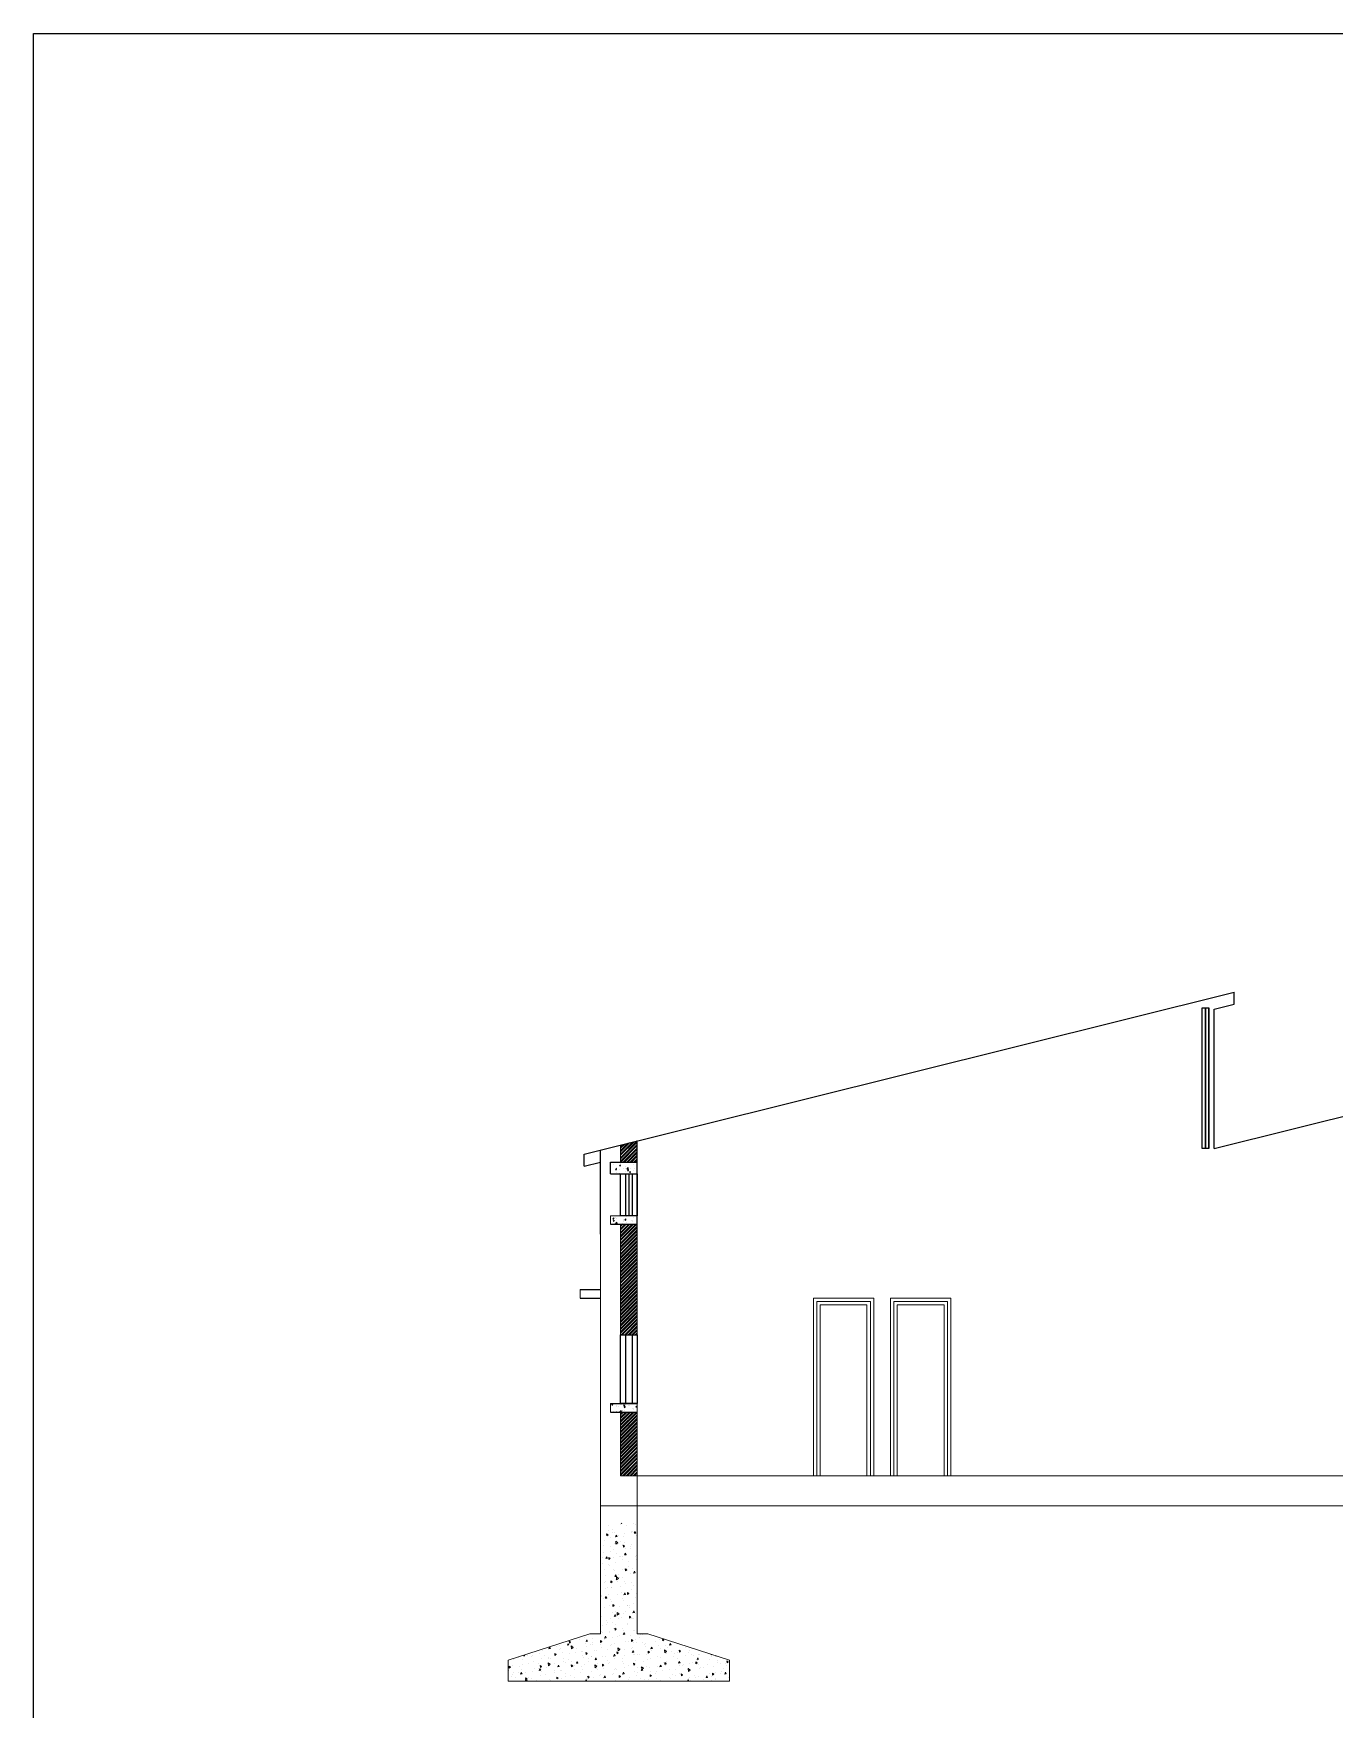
# Model space of a CAD drawing. Header units: inches. Extents: x -6800 to 96653, y -25814 to 17379.
# Drawn here: x 19249 to 20025, y -9311 to -8312 of the extents above; entities that cross this region are included whole.
import ezdxf

# ---------------------------------------------------------------- set-up
doc = ezdxf.new("R2010")
doc.units = ezdxf.units.IN
doc.header["$MEASUREMENT"] = 0
for name, color, linetype, lineweight in [('dimension', 50, 'Continuous', 20), ('Footing', 50, 'Continuous', 20), ('Hatch', 161, 'Continuous', 5)]:
    doc.layers.add(name, color=color, linetype=linetype, lineweight=lineweight)
doc.layers.add('doors', color=52, linetype='Continuous')

# ---------------------------------------------------------------- blocks, each defined once
blk = doc.blocks.new('ggg')
at = {"layer": 'Footing'}
for p, q in [((34459.67, -6504.71), (34459.67, -6564.71)), ((34473.67, -6564.71), (34473.67, -6504.71)), ((34455.67, -6564.71), (34424.67, -6574.71)), ((34459.67, -6564.71), (34455.67, -6564.71)), ((34477.67, -6564.71), (34473.67, -6564.71)), ((34508.67, -6574.71), (34477.67, -6564.71)), ((34424.67, -6574.71), (34424.67, -6582.71)), ((34508.67, -6582.71), (34508.67, -6574.71)), ((34424.67, -6582.71), (34508.67, -6582.71))]:
    blk.add_line(p, q, dxfattribs=at)
at = {"layer": 'Hatch', "linetype": 'Continuous', "transparency": 33554493}
for p, q in [((34462.65, -6523.52), (34462.65, -6523.52)), ((34462.71, -6525.32), (34462.71, -6525.32)), ((34464.12, -6526.26), (34464.12, -6526.26)), ((34464.3, -6525.1), (34464.3, -6525.1)), ((34465.12, -6526.17), (34465.12, -6526.17)), ((34467.45, -6523.14), (34467.45, -6523.14)), ((34467.6, -6522.84), (34467.59, -6522.71)), ((34467.6, -6522.84), (34467.76, -6522.71)), ((34469.68, -6523.52), (34469.68, -6523.52)), ((34471.32, -6526.15), (34471.32, -6526.15)), ((34471.47, -6525.94), (34471.47, -6525.94)), ((34471.95, -6525.96), (34471.95, -6525.96)), ((34472.25, -6522.74), (34472.25, -6522.74)), ((34472.5, -6526.57), (34472.81, -6525.88)), ((34472.5, -6526.57), (34473.09, -6526.45)), ((34473.09, -6526.45), (34472.81, -6525.88)), ((34472.82, -6523.08), (34472.82, -6523.08)), ((34460.71, -6531.1), (34460.71, -6531.1)), ((34461.16, -6529.23), (34461.16, -6529.23)), ((34462.08, -6527.47), (34462.02, -6526.72)), ((34462.54, -6527.08), (34462.02, -6526.72)), ((34462.08, -6527.47), (34462.54, -6527.08)), ((34463.43, -6531.67), (34463.43, -6531.67)), ((34463.58, -6528.17), (34463.58, -6528.17)), ((34464.51, -6532.82), (34464.51, -6532.82)), ((34464.95, -6530.31), (34464.95, -6530.31)), ((34465.43, -6527.94), (34465.74, -6527.26)), ((34465.43, -6527.94), (34466.02, -6527.83)), ((34465.5, -6530.7), (34465.48, -6529.57)), ((34466.23, -6530.17), (34465.48, -6529.57)), ((34465.5, -6530.7), (34466.23, -6530.17)), ((34466.02, -6527.83), (34465.74, -6527.26)), ((34466.05, -6530.82), (34466.05, -6530.82)), ((34466.57, -6527.54), (34466.57, -6527.54)), ((34467.39, -6529.77), (34467.39, -6529.77)), ((34468.05, -6530.77), (34468.05, -6530.77)), ((34468.38, -6531.81), (34468.32, -6531.06)), ((34468.84, -6531.42), (34468.32, -6531.06)), ((34468.37, -6527.79), (34468.37, -6527.79)), ((34468.38, -6531.81), (34468.84, -6531.42)), ((34468.83, -6529.98), (34468.83, -6529.98)), ((34468.88, -6526.69), (34468.88, -6526.69)), ((34469.3, -6532.44), (34469.3, -6532.44)), ((34471.07, -6531.69), (34471.07, -6531.69)), ((34471.1, -6532.42), (34471.1, -6532.42)), ((34471.3, -6530.63), (34471.3, -6530.63)), ((34473.18, -6527.38), (34473.18, -6527.38)), ((34459.71, -6533.23), (34459.71, -6533.23)), ((34460.29, -6535.87), (34460.29, -6535.87)), ((34460.63, -6537.88), (34460.63, -6537.88)), ((34461.01, -6533.92), (34461.01, -6533.92)), ((34461.77, -6536.16), (34462.08, -6535.48)), ((34461.77, -6536.16), (34462.36, -6536.05)), ((34462.36, -6536.05), (34462.08, -6535.48)), ((34462.56, -6538.31), (34462.56, -6538.31)), ((34462.87, -6536.44), (34462.8, -6535.69)), ((34463.33, -6536.05), (34462.8, -6535.69)), ((34462.87, -6536.44), (34463.33, -6536.05)), ((34463.2, -6538.92), (34463.2, -6538.92)), ((34463.45, -6533.38), (34463.45, -6533.38)), ((34464.63, -6535.61), (34464.63, -6535.61)), ((34465.44, -6537.47), (34465.44, -6537.47)), ((34465.7, -6534.11), (34465.7, -6534.11)), ((34466.98, -6535.47), (34466.98, -6535.47)), ((34467.14, -6535.31), (34467.14, -6535.31)), ((34467.88, -6535.46), (34467.88, -6535.46)), ((34467.97, -6536.55), (34467.97, -6536.55)), ((34468.84, -6534.79), (34469.15, -6534.11)), ((34468.84, -6534.79), (34469.43, -6534.68)), ((34469.43, -6534.68), (34469.15, -6534.11)), ((34470.23, -6537.09), (34470.23, -6537.09)), ((34470.24, -6538.99), (34470.24, -6538.99)), ((34473.06, -6535.24), (34473.06, -6535.24)), ((34473.31, -6536.68), (34473.31, -6536.68)), ((34473.37, -6534.86), (34473.37, -6534.86)), ((34461.05, -6545.13), (34461.05, -6545.13)), ((34461.22, -6540.44), (34461.22, -6540.44)), ((34461.56, -6542.53), (34461.56, -6542.53)), ((34461.71, -6544.78), (34461.71, -6544.78)), ((34463.65, -6545.4), (34463.58, -6544.65)), ((34464.11, -6545.02), (34463.58, -6544.65)), ((34463.65, -6545.4), (34464.11, -6545.02)), ((34464.47, -6540.3), (34464.47, -6540.3)), ((34464.83, -6540.75), (34464.83, -6540.75)), ((34465.18, -6543.01), (34465.49, -6542.33)), ((34465.18, -6543.01), (34465.77, -6542.9)), ((34465.44, -6543.91), (34465.44, -6543.91)), ((34465.77, -6542.9), (34465.49, -6542.33)), ((34465.78, -6544.2), (34465.75, -6543.07)), ((34466.5, -6543.66), (34465.75, -6543.07)), ((34465.78, -6544.2), (34466.5, -6543.66)), ((34466.22, -6544.9), (34466.22, -6544.9)), ((34466.37, -6542.12), (34466.37, -6542.12)), ((34467.09, -6543.19), (34467.09, -6543.19)), ((34467.88, -6543.37), (34467.88, -6543.37)), ((34467.91, -6540.12), (34467.91, -6540.12)), ((34468.83, -6544.77), (34468.83, -6544.77)), ((34469.17, -6540.77), (34469.1, -6540.03)), ((34469.63, -6540.39), (34469.1, -6540.03)), ((34469.17, -6540.77), (34469.63, -6540.39)), ((34469.37, -6540.3), (34469.37, -6540.3)), ((34469.64, -6540.07), (34469.64, -6540.07)), ((34471.16, -6541.74), (34471.16, -6541.74)), ((34471.56, -6545.3), (34471.56, -6545.3)), ((34471.81, -6539.76), (34471.81, -6539.76)), ((34472.25, -6541.64), (34472.55, -6540.95)), ((34472.25, -6541.64), (34472.84, -6541.52)), ((34472.5, -6541.43), (34472.5, -6541.43)), ((34472.84, -6541.52), (34472.55, -6540.95)), ((34473.57, -6544.58), (34473.57, -6544.58)), ((34460.01, -6550.6), (34460.01, -6550.6)), ((34460.17, -6550.21), (34460.17, -6550.21)), ((34460.84, -6551.34), (34460.84, -6551.34)), ((34461.5, -6547.53), (34461.5, -6547.53)), ((34461.52, -6551.23), (34461.83, -6550.55)), ((34461.52, -6551.23), (34462.11, -6551.12)), ((34462.11, -6551.12), (34461.83, -6550.55)), ((34462.49, -6547.17), (34462.49, -6547.17)), ((34462.81, -6549.73), (34462.81, -6549.73)), ((34463.42, -6551.82), (34463.42, -6551.82)), ((34463.94, -6546.99), (34463.94, -6546.99)), ((34463.97, -6547.22), (34463.97, -6547.22)), ((34466.24, -6549.66), (34466.24, -6549.66)), ((34467.3, -6546.77), (34467.3, -6546.77)), ((34467.62, -6548.92), (34467.62, -6548.92)), ((34468.23, -6551.42), (34468.23, -6551.42)), ((34468.59, -6549.86), (34468.89, -6549.18)), ((34468.59, -6549.86), (34469.18, -6549.75)), ((34469.18, -6549.75), (34468.89, -6549.18)), ((34469.36, -6545.63), (34469.36, -6545.63)), ((34469.76, -6549.42), (34469.76, -6549.42)), ((34469.95, -6549.74), (34469.88, -6548.99)), ((34470.41, -6549.35), (34469.88, -6548.99)), ((34469.95, -6549.74), (34470.41, -6549.35)), ((34470.15, -6549.41), (34470.15, -6549.41)), ((34471.63, -6548.07), (34471.63, -6548.07)), ((34472.09, -6546.39), (34472.09, -6546.39)), ((34473.02, -6551.03), (34473.02, -6551.03)), ((34473.4, -6549.27), (34473.4, -6549.27)), ((34459.76, -6556.15), (34459.76, -6556.15)), ((34459.97, -6557.99), (34459.97, -6557.99)), ((34461.09, -6554.85), (34461.09, -6554.85)), ((34463.11, -6553.78), (34463.11, -6553.78)), ((34463.69, -6552.53), (34463.69, -6552.53)), ((34464.35, -6556.47), (34464.35, -6556.47)), ((34464.43, -6554.37), (34464.37, -6553.62)), ((34464.89, -6553.98), (34464.37, -6553.62)), ((34464.43, -6554.37), (34464.89, -6553.98)), ((34464.93, -6558.08), (34465.23, -6557.4)), ((34464.93, -6558.08), (34465.52, -6557.97)), ((34465.52, -6557.97), (34465.23, -6557.4)), ((34465.38, -6556.22), (34465.38, -6556.22)), ((34465.93, -6557.52), (34465.93, -6557.52)), ((34466.06, -6557.69), (34466.03, -6556.57)), ((34466.78, -6557.16), (34466.03, -6556.57)), ((34466.06, -6557.69), (34466.78, -6557.16)), ((34466.74, -6554.24), (34466.74, -6554.24)), ((34468.37, -6556.98), (34468.37, -6556.98)), ((34468.51, -6552.1), (34468.51, -6552.1)), ((34469.16, -6556.07), (34469.16, -6556.07)), ((34469.86, -6553.91), (34469.86, -6553.91)), ((34469.98, -6554.1), (34469.98, -6554.1)), ((34470.73, -6558.71), (34470.67, -6557.96)), ((34471.19, -6558.32), (34470.67, -6557.96)), ((34470.69, -6554.06), (34470.69, -6554.06)), ((34470.78, -6554.54), (34470.78, -6554.54)), ((34472, -6556.71), (34472.3, -6556.02)), ((34472, -6556.71), (34472.58, -6556.59)), ((34472.3, -6553.36), (34472.3, -6553.36)), ((34472.58, -6556.59), (34472.3, -6556.02)), ((34473.05, -6556.98), (34473.05, -6556.98)), ((34459.9, -6563.91), (34459.9, -6563.91)), ((34460.49, -6561.51), (34460.49, -6561.51)), ((34460.5, -6564.21), (34460.5, -6564.21)), ((34461.99, -6561.14), (34461.99, -6561.14)), ((34462.02, -6559.5), (34462.02, -6559.5)), ((34462.24, -6560.43), (34462.24, -6560.43)), ((34462.95, -6564.15), (34462.95, -6564.15)), ((34463.15, -6563.77), (34463.15, -6563.77)), ((34463.32, -6559.08), (34463.32, -6559.08)), ((34464.43, -6560.59), (34464.43, -6560.59)), ((34464.5, -6562.87), (34464.5, -6562.87)), ((34465.22, -6563.33), (34465.15, -6562.59)), ((34465.68, -6562.95), (34465.15, -6562.59)), ((34465.22, -6563.33), (34465.68, -6562.95)), ((34465.28, -6561.12), (34465.28, -6561.12)), ((34466.57, -6558.93), (34466.57, -6558.93)), ((34467.65, -6558.66), (34467.65, -6558.66)), ((34468.11, -6562.52), (34468.11, -6562.52)), ((34468.33, -6563.54), (34468.33, -6563.54)), ((34468.33, -6564.93), (34468.64, -6564.25)), ((34468.92, -6564.82), (34468.64, -6564.25)), ((34469.91, -6561.1), (34469.91, -6561.1)), ((34470.08, -6560.72), (34470.08, -6560.72)), ((34470.73, -6558.71), (34471.19, -6558.32)), ((34471.62, -6558.71), (34471.62, -6558.71)), ((34471.74, -6558.71), (34471.74, -6558.71)), ((34472.05, -6558.91), (34472.05, -6558.91)), ((34472.18, -6563.54), (34472.18, -6563.54)), ((34472.55, -6563.36), (34472.55, -6563.36)), ((34440.06, -6570.43), (34440.37, -6569.74)), ((34440.06, -6570.43), (34440.65, -6570.31)), ((34440.65, -6570.31), (34440.37, -6569.74)), ((34442.92, -6569.49), (34442.92, -6569.49)), ((34443.97, -6569.29), (34443.97, -6569.29)), ((34444.02, -6570.61), (34444.02, -6570.61)), ((34444.68, -6570.38), (34444.68, -6570.38)), ((34447.13, -6569.05), (34447.44, -6568.37)), ((34447.13, -6569.05), (34447.72, -6568.94)), ((34447.72, -6568.94), (34447.44, -6568.37)), ((34447.89, -6568.25), (34447.82, -6567.5)), ((34448.35, -6567.87), (34447.82, -6567.5)), ((34447.89, -6568.25), (34448.35, -6567.87)), ((34448.31, -6567.9), (34448.31, -6567.9)), ((34448.62, -6570.45), (34448.6, -6569.32)), ((34449.35, -6569.91), (34448.6, -6569.32)), ((34448.62, -6570.45), (34449.35, -6569.91)), ((34449.15, -6569.06), (34449.15, -6569.06)), ((34450.57, -6570.34), (34450.57, -6570.34)), ((34451.82, -6566.94), (34451.82, -6566.94)), ((34453.72, -6566.14), (34453.72, -6566.14)), ((34454.12, -6568.37), (34454.12, -6568.37)), ((34454.2, -6567.68), (34454.5, -6566.99)), ((34454.2, -6567.68), (34454.79, -6567.56)), ((34454.28, -6569.59), (34454.28, -6569.59)), ((34454.79, -6567.56), (34454.5, -6566.99)), ((34455.98, -6568.58), (34455.98, -6568.58)), ((34456.49, -6568.74), (34456.49, -6568.74)), ((34456.57, -6567.83), (34456.57, -6567.83)), ((34456.61, -6566.56), (34456.61, -6566.56)), ((34458.06, -6564.75), (34458.06, -6564.75)), ((34459.7, -6567.96), (34459.64, -6567.21)), ((34460.16, -6567.58), (34459.64, -6567.21)), ((34459.7, -6567.96), (34460.16, -6567.58)), ((34459.74, -6568.6), (34459.74, -6568.6)), ((34460.25, -6569.75), (34460.25, -6569.75)), ((34461.27, -6566.3), (34461.57, -6565.62)), ((34461.27, -6566.3), (34461.86, -6566.19)), ((34461.38, -6566.89), (34461.38, -6566.89)), ((34461.41, -6566.16), (34461.41, -6566.16)), ((34461.86, -6566.19), (34461.57, -6565.62)), ((34462.34, -6570.8), (34462.34, -6570.8)), ((34463.65, -6569.33), (34463.65, -6569.33)), ((34463.88, -6568.8), (34463.88, -6568.8)), ((34464.18, -6566.14), (34464.18, -6566.14)), ((34464.91, -6568.37), (34464.91, -6568.37)), ((34466.21, -6565.77), (34466.21, -6565.77)), ((34466.34, -6571.19), (34466.31, -6570.07)), ((34467.06, -6570.66), (34466.31, -6570.07)), ((34466.34, -6571.19), (34467.06, -6570.66)), ((34466.77, -6565.31), (34466.77, -6565.31)), ((34467.13, -6570.42), (34467.13, -6570.42)), ((34468.33, -6564.93), (34468.92, -6564.82)), ((34468.86, -6570.59), (34468.86, -6570.59)), ((34469.04, -6567.75), (34469.04, -6567.75)), ((34470.35, -6567.51), (34470.35, -6567.51)), ((34471.01, -6565.37), (34471.01, -6565.37)), ((34471.31, -6570.19), (34471.31, -6570.19)), ((34471.52, -6567.67), (34471.45, -6566.92)), ((34471.98, -6567.29), (34471.45, -6566.92)), ((34471.52, -6567.67), (34471.98, -6567.29)), ((34471.94, -6570.02), (34471.94, -6570.02)), ((34472.25, -6568.05), (34472.25, -6568.05)), ((34472.79, -6566.97), (34472.79, -6566.97)), ((34473.48, -6568.01), (34473.48, -6568.01)), ((34474.45, -6565.98), (34474.45, -6565.98)), ((34475.05, -6564.81), (34475.05, -6564.71)), ((34475.05, -6564.81), (34475.2, -6564.71)), ((34475.5, -6567.91), (34475.5, -6567.91)), ((34475.8, -6564.98), (34475.8, -6564.98)), ((34476.47, -6568.9), (34476.47, -6568.9)), ((34476.72, -6568.42), (34476.72, -6568.42)), ((34476.73, -6569.63), (34476.73, -6569.63)), ((34478.81, -6570.41), (34479.11, -6569.72)), ((34478.81, -6570.41), (34479.4, -6570.29)), ((34478.99, -6570.86), (34478.99, -6570.86)), ((34479.4, -6570.29), (34479.11, -6569.72)), ((34480.68, -6567.68), (34480.68, -6567.68)), ((34481.54, -6569.23), (34481.54, -6569.23)), ((34482.12, -6566.73), (34482.12, -6566.73)), ((34482.64, -6570.27), (34482.64, -6570.27)), ((34483.08, -6567.22), (34483.08, -6567.22)), ((34483.33, -6567.38), (34483.27, -6566.63)), ((34483.79, -6566.99), (34483.27, -6566.63)), ((34483.33, -6567.38), (34483.79, -6566.99)), ((34484.05, -6571.93), (34484.03, -6570.81)), ((34484.78, -6571.4), (34484.03, -6570.81)), ((34484.39, -6569.17), (34484.39, -6569.17)), ((34485.08, -6569.73), (34485.08, -6569.73)), ((34485.88, -6569.03), (34486.18, -6568.35)), ((34485.88, -6569.03), (34486.47, -6568.92)), ((34486.47, -6568.92), (34486.18, -6568.35)), ((34486.33, -6568.84), (34486.33, -6568.84)), ((34489.63, -6571.72), (34489.57, -6570.97)), ((34490.09, -6571.33), (34489.57, -6570.97)), ((34492.04, -6570.03), (34492.04, -6570.03)), ((34424.79, -6574.81), (34424.79, -6574.81)), ((34425.04, -6577.8), (34424.98, -6577.05)), ((34425.5, -6577.41), (34424.98, -6577.05)), ((34426.42, -6576.61), (34426.42, -6576.61)), ((34426.72, -6574.52), (34426.72, -6574.52)), ((34428.74, -6573.58), (34428.74, -6573.58)), ((34428.99, -6576.96), (34428.99, -6576.96)), ((34429.96, -6574.58), (34429.96, -6574.58)), ((34430.03, -6576.45), (34430.03, -6576.45)), ((34430.56, -6573.17), (34430.53, -6572.82)), ((34430.56, -6573.17), (34431.02, -6572.78)), ((34431.02, -6572.78), (34430.89, -6572.7)), ((34432.11, -6572.94), (34432.11, -6572.94)), ((34432.47, -6575.91), (34432.47, -6575.91)), ((34433.55, -6573.17), (34433.55, -6573.17)), ((34433.96, -6572.84), (34433.96, -6572.84)), ((34434.38, -6575.38), (34434.38, -6575.38)), ((34436.02, -6575.82), (34436.02, -6575.82)), ((34436.4, -6572.29), (34436.4, -6572.29)), ((34436.86, -6577.51), (34436.79, -6576.76)), ((34437.32, -6577.12), (34436.79, -6576.76)), ((34436.86, -6577.51), (34437.32, -6577.12)), ((34437.31, -6574.26), (34437.31, -6574.26)), ((34437.52, -6571.18), (34437.52, -6571.18)), ((34438.34, -6572.79), (34438.34, -6572.79)), ((34439.79, -6573.62), (34439.79, -6573.62)), ((34439.91, -6576.82), (34439.88, -6575.7)), ((34440.63, -6576.29), (34439.88, -6575.7)), ((34439.91, -6576.82), (34440.63, -6576.29)), ((34440.09, -6574.22), (34440.09, -6574.22)), ((34440.55, -6574.12), (34440.55, -6574.12)), ((34442.05, -6576.05), (34442.05, -6576.05)), ((34442.37, -6572.88), (34442.31, -6572.13)), ((34442.83, -6572.49), (34442.31, -6572.13)), ((34442.37, -6572.88), (34442.83, -6572.49)), ((34443.15, -6572.38), (34443.15, -6572.38)), ((34443.47, -6577.27), (34443.78, -6576.59)), ((34443.47, -6577.27), (34444.06, -6577.16)), ((34444.06, -6577.16), (34443.78, -6576.59)), ((34444.08, -6577.03), (34444.08, -6577.03)), ((34445.19, -6571.93), (34445.19, -6571.93)), ((34445.61, -6575.03), (34445.61, -6575.03)), ((34445.73, -6573.89), (34445.73, -6573.89)), ((34446.26, -6575.6), (34446.26, -6575.6)), ((34447.45, -6574.37), (34447.45, -6574.37)), ((34447.94, -6572), (34447.94, -6572)), ((34448.67, -6577.22), (34448.61, -6576.47)), ((34449.13, -6576.83), (34448.61, -6576.47)), ((34448.67, -6577.22), (34449.13, -6576.83)), ((34448.7, -6575.06), (34448.7, -6575.06)), ((34448.87, -6576.65), (34448.87, -6576.65)), ((34449.72, -6576.81), (34449.72, -6576.81)), ((34450.19, -6571.98), (34450.19, -6571.98)), ((34450.54, -6575.9), (34450.84, -6575.22)), ((34450.54, -6575.9), (34451.13, -6575.79)), ((34451.13, -6575.79), (34450.84, -6575.22)), ((34452.38, -6576.98), (34452.38, -6576.98)), ((34452.63, -6571.44), (34452.63, -6571.44)), ((34452.75, -6571.59), (34452.75, -6571.59)), ((34452.84, -6572.78), (34452.84, -6572.78)), ((34453.07, -6573.57), (34453.07, -6573.57)), ((34453.67, -6576.24), (34453.67, -6576.24)), ((34454.19, -6572.59), (34454.12, -6571.84)), ((34454.65, -6572.2), (34454.12, -6571.84)), ((34454.19, -6572.59), (34454.65, -6572.2)), ((34455.11, -6575.22), (34455.11, -6575.22)), ((34455.21, -6574.24), (34455.21, -6574.24)), ((34456.31, -6573.37), (34456.31, -6573.37)), ((34456.32, -6573.43), (34456.32, -6573.43)), ((34457.54, -6571.21), (34457.54, -6571.21)), ((34457.62, -6577.57), (34457.6, -6576.44)), ((34458.35, -6577.03), (34457.6, -6576.44)), ((34457.61, -6574.53), (34457.91, -6573.84)), ((34457.61, -6574.53), (34458.2, -6574.41)), ((34457.62, -6577.57), (34458.35, -6577.03)), ((34458.2, -6574.41), (34457.91, -6573.84)), ((34458.25, -6571.02), (34458.25, -6571.02)), ((34458.47, -6575.86), (34458.47, -6575.86)), ((34460.49, -6576.93), (34460.42, -6576.18)), ((34460.95, -6576.54), (34460.42, -6576.18)), ((34460.49, -6576.93), (34460.95, -6576.54)), ((34460.52, -6573.46), (34460.52, -6573.46)), ((34461.49, -6573.2), (34461.49, -6573.2)), ((34462.48, -6574.74), (34462.48, -6574.74)), ((34462.79, -6575.9), (34462.79, -6575.9)), ((34463.27, -6575.45), (34463.27, -6575.45)), ((34464.67, -6573.15), (34464.98, -6572.47)), ((34464.67, -6573.15), (34465.26, -6573.04)), ((34464.81, -6573.45), (34464.81, -6573.45)), ((34464.92, -6574.2), (34464.92, -6574.2)), ((34465.26, -6573.04), (34464.98, -6572.47)), ((34465.92, -6571.77), (34465.92, -6571.77)), ((34466, -6572.3), (34465.94, -6571.55)), ((34466.46, -6571.91), (34465.94, -6571.55)), ((34466, -6572.3), (34466.46, -6571.91)), ((34466.42, -6571.13), (34466.42, -6571.13)), ((34468.06, -6575.07), (34468.06, -6575.07)), ((34468.19, -6574.21), (34468.19, -6574.21)), ((34468.6, -6576.13), (34468.6, -6576.13)), ((34468.84, -6572.88), (34468.84, -6572.88)), ((34470.46, -6576.65), (34470.46, -6576.65)), ((34471.74, -6571.78), (34472.05, -6571.09)), ((34471.74, -6571.78), (34472.33, -6571.66)), ((34472.33, -6571.66), (34472.05, -6571.09)), ((34472.08, -6572.74), (34472.08, -6572.74)), ((34472.3, -6576.64), (34472.24, -6575.89)), ((34472.76, -6576.25), (34472.24, -6575.89)), ((34472.3, -6576.64), (34472.76, -6576.25)), ((34472.54, -6572.51), (34472.54, -6572.51)), ((34472.87, -6574.66), (34472.87, -6574.66)), ((34473.58, -6572.63), (34473.58, -6572.63)), ((34473.84, -6577.35), (34473.84, -6577.35)), ((34474.41, -6572.66), (34474.41, -6572.66)), ((34475.33, -6578.31), (34475.31, -6577.19)), ((34476.06, -6577.78), (34475.31, -6577.19)), ((34475.34, -6577.31), (34475.34, -6577.31)), ((34475.84, -6575.07), (34475.84, -6575.07)), ((34477.22, -6576.96), (34477.22, -6576.96)), ((34477.26, -6572.51), (34477.26, -6572.51)), ((34477.66, -6574.28), (34477.66, -6574.28)), ((34477.82, -6572.01), (34477.75, -6571.26)), ((34478.28, -6571.62), (34477.75, -6571.26)), ((34477.82, -6572.01), (34478.28, -6571.62)), ((34478.71, -6573.89), (34478.71, -6573.89)), ((34481.15, -6573.35), (34481.15, -6573.35)), ((34481.19, -6577.03), (34481.19, -6577.03)), ((34481.25, -6573.3), (34481.25, -6573.3)), ((34482.22, -6577.25), (34482.52, -6576.57)), ((34482.22, -6577.25), (34482.81, -6577.14)), ((34482.47, -6573.88), (34482.47, -6573.88)), ((34482.81, -6577.14), (34482.52, -6576.57)), ((34483.52, -6575.74), (34483.52, -6575.74)), ((34484.01, -6571.87), (34484.01, -6571.87)), ((34484.05, -6571.94), (34484.78, -6571.4)), ((34484.12, -6576.35), (34484.05, -6575.6)), ((34484.58, -6575.96), (34484.05, -6575.6)), ((34484.12, -6576.35), (34484.58, -6575.96)), ((34484.43, -6576.88), (34484.43, -6576.88)), ((34484.6, -6572.19), (34484.6, -6572.19)), ((34484.83, -6575.27), (34484.83, -6575.27)), ((34484.93, -6576.52), (34484.93, -6576.52)), ((34486.65, -6571.61), (34486.65, -6571.61)), ((34487.26, -6573.49), (34487.26, -6573.49)), ((34487.85, -6572.05), (34487.85, -6572.05)), ((34488.76, -6571.66), (34488.76, -6571.66)), ((34488.92, -6574.05), (34488.92, -6574.05)), ((34489.28, -6575.88), (34489.59, -6575.19)), ((34489.28, -6575.88), (34489.87, -6575.77)), ((34489.87, -6575.77), (34489.59, -6575.19)), ((34489.61, -6576.66), (34489.61, -6576.66)), ((34489.63, -6571.72), (34490.09, -6571.33)), ((34491, -6576.65), (34491, -6576.65)), ((34491.19, -6576.49), (34491.19, -6576.49)), ((34492.07, -6573.09), (34492.07, -6573.09)), ((34493.02, -6571.83), (34493.02, -6571.83)), ((34493.44, -6576.11), (34493.44, -6576.11)), ((34493.6, -6571.08), (34493.6, -6571.08)), ((34494.31, -6572.47), (34494.31, -6572.47)), ((34494.53, -6575.73), (34494.53, -6575.73)), ((34494.93, -6573.03), (34494.93, -6573.03)), ((34495.93, -6576.06), (34495.87, -6575.31)), ((34496.39, -6575.67), (34495.87, -6575.31)), ((34495.93, -6576.06), (34496.39, -6575.67)), ((34496.35, -6574.51), (34496.66, -6573.82)), ((34496.35, -6574.51), (34496.94, -6574.39)), ((34496.58, -6574.91), (34496.58, -6574.91)), ((34496.94, -6574.39), (34496.66, -6573.82)), ((34496.86, -6572.7), (34496.86, -6572.7)), ((34496.95, -6576.34), (34496.95, -6576.34)), ((34497.38, -6572.49), (34497.38, -6572.49)), ((34497.79, -6577.35), (34497.79, -6577.35)), ((34498.84, -6577.35), (34498.84, -6577.35)), ((34500.2, -6576.2), (34500.2, -6576.2)), ((34501.06, -6574.42), (34501.06, -6574.42)), ((34501.76, -6572.68), (34501.76, -6572.48)), ((34501.76, -6572.68), (34501.95, -6572.54)), ((34501.99, -6573.15), (34501.99, -6573.15)), ((34502.59, -6576.95), (34502.59, -6576.95)), ((34503.42, -6573.13), (34503.47, -6573.03)), ((34503.42, -6573.13), (34503.65, -6573.09)), ((34504.13, -6574.94), (34504.13, -6574.94)), ((34504.26, -6575.59), (34504.26, -6575.59)), ((34505.37, -6575.97), (34505.37, -6575.97)), ((34507.23, -6575.8), (34507.23, -6575.8)), ((34507.38, -6576.56), (34507.38, -6576.56)), ((34507.75, -6575.77), (34507.68, -6575.02)), ((34508.21, -6575.38), (34507.68, -6575.02)), ((34507.75, -6575.77), (34508.21, -6575.38)), ((34424.88, -6578.61), (34424.88, -6578.61)), ((34425.04, -6577.8), (34425.5, -6577.41)), ((34425.86, -6581.09), (34425.86, -6581.09)), ((34426.1, -6580.07), (34426.1, -6580.07)), ((34426.55, -6579.41), (34426.55, -6579.41)), ((34427.35, -6581.26), (34427.35, -6581.26)), ((34428.54, -6579.53), (34428.54, -6579.53)), ((34429.34, -6580.02), (34429.64, -6579.34)), ((34429.34, -6580.02), (34429.92, -6579.91)), ((34429.92, -6579.91), (34429.64, -6579.34)), ((34429.67, -6578.23), (34429.67, -6578.23)), ((34431.18, -6582.71), (34431.17, -6582.07)), ((34431.92, -6582.67), (34431.17, -6582.07)), ((34431.26, -6579.4), (34431.26, -6579.4)), ((34431.34, -6582.14), (34431.28, -6581.39)), ((34431.8, -6581.75), (34431.28, -6581.39)), ((34431.34, -6582.14), (34431.8, -6581.75)), ((34431.86, -6582.71), (34431.92, -6582.67)), ((34432.22, -6581.45), (34432.22, -6581.45)), ((34433.52, -6581.84), (34433.52, -6581.84)), ((34433.89, -6579.09), (34433.89, -6579.09)), ((34434.48, -6577.82), (34434.48, -6577.82)), ((34435.41, -6582.47), (34435.41, -6582.47)), ((34436.15, -6577.84), (34436.15, -6577.84)), ((34436.4, -6578.65), (34436.71, -6577.96)), ((34436.4, -6578.65), (34436.99, -6578.53)), ((34436.64, -6577.82), (34436.64, -6577.82)), ((34436.99, -6578.53), (34436.71, -6577.96)), ((34436.94, -6580.47), (34436.94, -6580.47)), ((34437.14, -6578.95), (34437.14, -6578.95)), ((34438.91, -6580.26), (34438.91, -6580.26)), ((34439.27, -6577.44), (34439.27, -6577.44)), ((34440.2, -6582.09), (34440.2, -6582.09)), ((34440.83, -6582.29), (34440.83, -6582.29)), ((34441.18, -6582.7), (34441.18, -6582.7)), ((34442.31, -6578.72), (34442.31, -6578.72)), ((34442.32, -6579.21), (34442.32, -6579.21)), ((34443.16, -6581.85), (34443.09, -6581.1)), ((34443.62, -6581.46), (34443.09, -6581.1)), ((34443.16, -6581.85), (34443.62, -6581.46)), ((34444.32, -6578.49), (34444.32, -6578.49)), ((34444.76, -6578.67), (34444.76, -6578.67)), ((34445.01, -6581.68), (34445.01, -6581.68)), ((34446.54, -6579.68), (34446.54, -6579.68)), ((34446.59, -6580.93), (34446.59, -6580.93)), ((34448.44, -6580.6), (34448.44, -6580.6)), ((34449.66, -6578.4), (34449.66, -6578.4)), ((34449.8, -6581.3), (34449.8, -6581.3)), ((34451.99, -6579.25), (34451.99, -6579.25)), ((34452.9, -6578.26), (34452.9, -6578.26)), ((34453.96, -6582.71), (34454.25, -6582.06)), ((34454.16, -6582.71), (34454.53, -6582.63)), ((34454.53, -6582.63), (34454.25, -6582.06)), ((34454.26, -6581.69), (34454.26, -6581.69)), ((34454.6, -6580.89), (34454.6, -6580.89)), ((34454.61, -6581.97), (34454.61, -6581.97)), ((34454.97, -6581.56), (34454.91, -6580.81)), ((34455.43, -6581.17), (34454.91, -6580.81)), ((34454.97, -6581.56), (34455.43, -6581.17)), ((34456.14, -6578.89), (34456.14, -6578.89)), ((34457.05, -6581.43), (34457.05, -6581.43)), ((34457.38, -6577.66), (34457.38, -6577.66)), ((34458.08, -6578.03), (34458.08, -6578.03)), ((34458.55, -6578.36), (34458.55, -6578.36)), ((34459.39, -6580.51), (34459.39, -6580.51)), ((34459.65, -6580.1), (34459.65, -6580.1)), ((34460.99, -6577.82), (34460.99, -6577.82)), ((34461.01, -6581.37), (34461.32, -6580.69)), ((34461.01, -6581.37), (34461.6, -6581.26)), ((34461.6, -6581.26), (34461.32, -6580.69)), ((34461.91, -6582.54), (34461.91, -6582.54)), ((34462.01, -6582.55), (34462.01, -6582.55)), ((34464.2, -6580.1), (34464.2, -6580.1)), ((34464.67, -6579.74), (34464.67, -6579.74)), ((34465.06, -6578.34), (34465.06, -6578.34)), ((34465.25, -6582.4), (34465.25, -6582.4)), ((34465.42, -6577.71), (34465.42, -6577.71)), ((34465.74, -6578.1), (34465.74, -6578.1)), ((34466.79, -6581.26), (34466.72, -6580.52)), ((34467.25, -6580.88), (34466.72, -6580.52)), ((34466.79, -6581.26), (34467.25, -6580.88)), ((34467.32, -6580.78), (34467.32, -6580.78)), ((34468.08, -6580), (34468.39, -6579.32)), ((34468.08, -6580), (34468.67, -6579.89)), ((34468.67, -6579.89), (34468.39, -6579.32)), ((34468.67, -6577.57), (34468.67, -6577.57)), ((34468.99, -6579.72), (34468.99, -6579.72)), ((34470.43, -6582.18), (34470.43, -6582.18)), ((34470.84, -6581.12), (34470.84, -6581.12)), ((34472.72, -6579.09), (34472.72, -6579.09)), ((34473.28, -6580.58), (34473.28, -6580.58)), ((34473.8, -6579.31), (34473.8, -6579.31)), ((34474.77, -6577.5), (34474.77, -6577.5)), ((34474.99, -6581.53), (34474.99, -6581.53)), ((34475.15, -6578.63), (34475.45, -6577.94)), ((34475.15, -6578.63), (34475.74, -6578.51)), ((34475.33, -6578.31), (34476.06, -6577.78)), ((34475.74, -6578.51), (34475.45, -6577.94)), ((34476.26, -6581.96), (34476.26, -6581.96)), ((34476.96, -6582.5), (34476.96, -6582.5)), ((34477.77, -6581.86), (34477.77, -6581.86)), ((34478.11, -6577.51), (34478.11, -6577.51)), ((34478.6, -6580.97), (34478.54, -6580.23)), ((34479.06, -6580.59), (34478.54, -6580.23)), ((34478.59, -6578.93), (34478.59, -6578.93)), ((34478.6, -6580.97), (34479.06, -6580.59)), ((34480.38, -6579.95), (34480.38, -6579.95)), ((34480.9, -6578.89), (34480.9, -6578.89)), ((34481.02, -6581.72), (34481.02, -6581.72)), ((34482.65, -6582.39), (34482.65, -6582.39)), ((34483.4, -6578.52), (34483.4, -6578.52)), ((34485.79, -6578.18), (34485.79, -6578.18)), ((34485.86, -6581.17), (34485.86, -6581.17)), ((34486.19, -6581.49), (34486.19, -6581.49)), ((34487.07, -6580.26), (34487.07, -6580.26)), ((34488.06, -6580.62), (34488.06, -6580.62)), ((34488.19, -6578.14), (34488.19, -6578.14)), ((34489.51, -6579.72), (34489.51, -6579.72)), ((34490.42, -6580.68), (34490.35, -6579.94)), ((34490.88, -6580.3), (34490.35, -6579.94)), ((34490.42, -6580.68), (34490.88, -6580.3)), ((34492.7, -6582.71), (34493, -6582.04)), ((34492.8, -6582.71), (34493.28, -6582.61)), ((34492.99, -6577.73), (34492.99, -6577.73)), ((34493.28, -6582.61), (34493, -6582.04)), ((34493.04, -6579.06), (34493.02, -6577.93)), ((34493.77, -6578.52), (34493.02, -6577.93)), ((34493.04, -6579.06), (34493.77, -6578.52)), ((34493.19, -6581.65), (34493.19, -6581.65)), ((34493.46, -6578.93), (34493.46, -6578.93)), ((34493.54, -6581.17), (34493.54, -6581.17)), ((34493.92, -6582.38), (34493.92, -6582.38)), ((34495.46, -6580.38), (34495.46, -6580.38)), ((34495.73, -6581.37), (34495.73, -6581.37)), ((34496.78, -6581.03), (34496.78, -6581.03)), ((34497.12, -6578.04), (34497.12, -6578.04)), ((34498.71, -6582), (34498.71, -6582)), ((34499.76, -6581.35), (34500.06, -6580.67)), ((34499.76, -6581.35), (34500.35, -6581.24)), ((34500.35, -6581.24), (34500.06, -6580.67)), ((34501.11, -6579.79), (34501.11, -6579.79)), ((34501.8, -6582.48), (34501.8, -6582.48)), ((34501.96, -6580.8), (34501.96, -6580.8)), ((34502.23, -6580.39), (34502.17, -6579.65)), ((34502.69, -6580.01), (34502.17, -6579.65)), ((34502.23, -6580.39), (34502.69, -6580.01)), ((34503.29, -6579.41), (34503.29, -6579.41)), ((34503.38, -6582.23), (34503.38, -6582.23)), ((34503.52, -6581.59), (34503.52, -6581.59)), ((34505.06, -6579.59), (34505.06, -6579.59)), ((34505.73, -6578.87), (34505.73, -6578.87)), ((34506.52, -6578.03), (34506.52, -6578.03)), ((34506.83, -6579.98), (34507.13, -6579.29)), ((34506.83, -6579.98), (34507.42, -6579.87)), ((34507.42, -6579.87), (34507.13, -6579.29)), ((34508.31, -6581.21), (34508.31, -6581.21))]:
    blk.add_line(p, q, dxfattribs=at)

msp = doc.modelspace()

# ---------------------------------------------------------------- linework, layer by layer
for p, q in [((19248.92, -8311.73), (21624.92, -8311.73)), ((19248.92, -9996.53), (19248.92, -8311.73))]:
    msp.add_line(p, q)
at = {"color": 3, "lineweight": 25, "transparency": 33554623}
for p, q in [((19577.4, -8980.11), (19965.11, -8883.45)), ((19953.11, -8976.78), (20321.55, -8884.92)), ((19965.11, -8890.66), (19965.11, -8883.45)), ((19953.11, -8893.66), (19965.11, -8890.66)), ((19577.4, -8987.33), (19577.4, -8980.11)), ((19577.4, -8987.33), (19587.11, -8984.91)), ((19587.11, -9027.91), (19587.11, -8977.91))]:
    msp.add_line(p, q, dxfattribs=at)
at = {"lineweight": 25, "transparency": 33554623}
for p, q in [((19946.11, -8976.78), (19946.11, -8892.91)), ((19946.11, -8976.78), (19946.11, -8892.91)), ((19948.11, -8976.78), (19948.11, -8892.91)), ((19950.11, -8976.78), (19950.11, -8892.91)), ((19953.11, -8976.78), (19953.11, -8893.66)), ((19587.11, -9027.91), (19587.11, -8984.91)), ((19609.11, -9027.91), (19609.11, -8990.76))]:
    msp.add_line(p, q, dxfattribs=at)
at = {"color": 152, "lineweight": 25, "true_color": 0x2776bb, "transparency": 33554623}
msp.add_line((19609.11, -9027.91), (19609.11, -8972.21), dxfattribs=at)
at = {"layer": 'dimension', "transparency": 33554651}
for p, q in [((19599.11, -8984.91), (19599.11, -8974.7)), ((19587.11, -9189.91), (19587.11, -8984.91)), ((19599.11, -9016.91), (19599.11, -8991.91)), ((19609.11, -9189.91), (19609.11, -8990.76)), ((19609.11, -9016.91), (19593.11, -9016.91)), ((19593.11, -9016.91), (19593.11, -9021.91)), ((19599.11, -9128.91), (19599.11, -9021.91)), ((19575.11, -9065.91), (19575.11, -9060.91)), ((19587.11, -9060.91), (19575.11, -9060.91)), ((19587.11, -9065.91), (19575.11, -9065.91)), ((19714.11, -9171.91), (19714.11, -9065.91)), ((19750.11, -9065.91), (19714.11, -9065.91)), ((19750.11, -9171.91), (19750.11, -9065.91)), ((19760.11, -9171.91), (19760.11, -9065.91)), ((19796.11, -9065.91), (19760.11, -9065.91)), ((19796.11, -9171.91), (19796.11, -9065.91)), ((19716.11, -9171.91), (19716.11, -9067.91)), ((19748.11, -9067.91), (19716.11, -9067.91)), ((19718.11, -9171.91), (19718.11, -9069.91)), ((19746.11, -9069.91), (19718.11, -9069.91)), ((19746.11, -9171.91), (19746.11, -9069.91)), ((19748.11, -9171.91), (19748.11, -9067.91)), ((19762.11, -9171.91), (19762.11, -9067.91)), ((19794.11, -9067.91), (19762.11, -9067.91)), ((19764.11, -9171.91), (19764.11, -9069.91)), ((19792.11, -9069.91), (19764.11, -9069.91)), ((19792.11, -9171.91), (19792.11, -9069.91)), ((19794.11, -9171.91), (19794.11, -9067.91)), ((19609.11, -9128.91), (19593.11, -9128.91)), ((19593.11, -9128.91), (19593.11, -9133.91)), ((19599.11, -9171.91), (19599.11, -9133.91)), ((19953.11, -9171.91), (19599.11, -9171.91)), ((20308.11, -9171.91), (19953.11, -9171.91)), ((19587.11, -9189.91), (20674.11, -9189.91))]:
    msp.add_line(p, q, dxfattribs=at)
at = {"layer": 'doors', "color": 152, "linetype": 'Continuous', "lineweight": 25, "true_color": 0x2776bb}
for p, q in [((19946.11, -8892.91), (19950.11, -8892.91)), ((19593.11, -8991.91), (19593.11, -8984.91)), ((19593.11, -8984.91), (19609.11, -8984.91))]:
    msp.add_line(p, q, dxfattribs=at)
at = {"layer": 'doors', "color": 40, "linetype": 'Continuous', "lineweight": 25, "true_color": 0xf8d731}
for p, q in [((19946.11, -8892.91), (19950.11, -8892.91)), ((19946.11, -8976.78), (19946.11, -8892.91)), ((19946.11, -8892.91), (19948.11, -8892.91)), ((19948.11, -8892.91), (19948.11, -8976.78)), ((19950.11, -8892.91), (19950.11, -8976.78)), ((19950.11, -8976.78), (19946.11, -8976.78))]:
    msp.add_line(p, q, dxfattribs=at)
at = {"layer": 'doors', "linetype": 'Continuous', "lineweight": 25}
for p, q in [((19599.11, -8982.21), (19609.11, -8972.21)), ((19599.11, -8980.8), (19607.22, -8972.68)), ((19599.11, -8980.09), (19606.28, -8972.92)), ((19599.11, -8982.92), (19609.11, -8972.92)), ((19599.11, -8978.67), (19604.4, -8973.38)), ((19599.11, -8977.97), (19603.45, -8973.62)), ((19599.11, -8976.55), (19601.57, -8974.09)), ((19599.11, -8975.85), (19600.63, -8974.32)), ((19599.11, -8984.33), (19609.11, -8974.33)), ((19599.24, -8984.91), (19609.11, -8975.04)), ((19594.95, -8986.11), (19594.95, -8986.11)), ((19598.89, -8985.48), (19598.89, -8985.48)), ((19600.65, -8984.91), (19609.11, -8976.45)), ((19601.26, -8985.28), (19601.26, -8985.28)), ((19601.36, -8984.91), (19609.11, -8977.16)), ((19602.77, -8984.91), (19609.11, -8978.57)), ((19603.48, -8984.91), (19609.11, -8979.28)), ((19603.77, -8984.95), (19603.77, -8984.95)), ((19604.89, -8984.91), (19609.11, -8980.7)), ((19605.6, -8984.91), (19609.11, -8981.4)), ((19606.25, -8984.95), (19606.25, -8984.95)), ((19607.01, -8984.91), (19609.11, -8982.82)), ((19607.72, -8984.91), (19609.11, -8983.52)), ((19596.15, -8989.25), (19596.64, -8988.68)), ((19596.15, -8989.25), (19596.75, -8989.3)), ((19596.75, -8989.3), (19596.64, -8988.68)), ((19596.8, -8991.22), (19596.8, -8991.22)), ((19596.81, -8988.46), (19596.81, -8988.46)), ((19596.92, -8987.89), (19596.92, -8987.89)), ((19598.39, -8986.79), (19599.09, -8986.52)), ((19598.39, -8986.79), (19598.89, -8987.12)), ((19598.48, -8991.45), (19598.48, -8991.45)), ((19598.63, -8989.22), (19598.63, -8989.22)), ((19598.89, -8987.12), (19599.09, -8986.52)), ((19601.14, -8988.89), (19601.14, -8988.89)), ((19601.93, -8990.52), (19601.93, -8990.52)), ((19602.05, -8987.19), (19602.05, -8987.19)), ((19602.15, -8988.69), (19602.15, -8988.69)), ((19602.83, -8988.9), (19603.72, -8989.04)), ((19602.84, -8988.89), (19603.62, -8988.08)), ((19603.33, -8989.88), (19603.81, -8989.31)), ((19603.33, -8989.88), (19603.92, -8989.93)), ((19603.72, -8989.04), (19603.61, -8988.09)), ((19603.92, -8989.93), (19603.81, -8989.31)), ((19604.31, -8990.44), (19604.31, -8990.44)), ((19604.36, -8990.81), (19605.06, -8990.54)), ((19604.36, -8990.81), (19604.86, -8991.15)), ((19604.86, -8991.15), (19605.06, -8990.54)), ((19604.92, -8988.39), (19604.92, -8988.39)), ((19606.98, -8989.88), (19606.98, -8989.88)), ((19607.11, -8986.55), (19607.11, -8986.55)), ((19607.49, -8988.91), (19607.49, -8988.91)), ((19608.61, -8991.51), (19608.61, -8991.51)), ((19594.53, -9018.71), (19595.01, -9018.14)), ((19594.53, -9018.71), (19595.13, -9018.76)), ((19594.63, -9019.82), (19595.33, -9019.55)), ((19594.63, -9019.82), (19595.13, -9020.15)), ((19594.98, -9019.97), (19594.98, -9019.97)), ((19595.13, -9018.76), (19595.01, -9018.14)), ((19595.13, -9020.15), (19595.33, -9019.55)), ((19595.68, -9019.49), (19595.68, -9019.49)), ((19595.7, -9021.18), (19595.7, -9021.18)), ((19595.83, -9017.85), (19595.83, -9017.85)), ((19596.13, -9021.44), (19597.02, -9021.58)), ((19596.14, -9021.42), (19596.92, -9020.61)), ((19596.48, -9018.29), (19596.48, -9018.29)), ((19597.02, -9021.58), (19596.91, -9020.63)), ((19599.11, -9022.52), (19599.71, -9021.91)), ((19600.17, -9021.4), (19600.17, -9021.4)), ((19600.81, -9018.97), (19600.81, -9018.97)), ((19600.84, -9020.48), (19600.84, -9020.48)), ((19600.96, -9017.15), (19600.96, -9017.15)), ((19601.02, -9019.72), (19601.02, -9019.72)), ((19601.7, -9019.34), (19602.19, -9018.77)), ((19601.7, -9019.34), (19602.3, -9019.39)), ((19602.3, -9019.39), (19602.19, -9018.77)), ((19602.67, -9021.07), (19602.67, -9021.07)), ((19602.8, -9017.45), (19602.8, -9017.45)), ((19603.5, -9016.91), (19603.53, -9016.93)), ((19603.53, -9016.93), (19603.54, -9016.91)), ((19605.3, -9017.12), (19605.3, -9017.12)), ((19605.89, -9019.84), (19605.89, -9019.84)), ((19606.35, -9019.94), (19606.35, -9019.94)), ((19606.46, -9020.57), (19606.46, -9020.57)), ((19606.64, -9017.97), (19606.64, -9017.97)), ((19608.88, -9019.97), (19609.11, -9019.69)), ((19608.88, -9019.97), (19609.11, -9019.99)), ((19609, -9020.62), (19609.11, -9020.58)), ((19609, -9020.62), (19609.11, -9020.69)), ((19593.83, -9129.66), (19594.31, -9129.08)), ((19593.83, -9129.66), (19594.42, -9129.71)), ((19593.84, -9129.45), (19593.84, -9129.45)), ((19594.25, -9133.71), (19594.25, -9133.71)), ((19594.42, -9129.71), (19594.31, -9129.08)), ((19595.08, -9133.42), (19595.08, -9133.42)), ((19596.7, -9133.66), (19596.7, -9133.66)), ((19596.76, -9133.38), (19596.76, -9133.38)), ((19596.83, -9130.33), (19596.83, -9130.33)), ((19596.88, -9129.76), (19596.88, -9129.76)), ((19598.15, -9130.74), (19598.15, -9130.74)), ((19598.72, -9133.75), (19599.11, -9133.81)), ((19598.73, -9133.73), (19599.11, -9133.34)), ((19599.11, -9133.34), (19599.51, -9132.92)), ((19599.11, -9133.81), (19599.61, -9133.88)), ((19599.18, -9129.68), (19599.18, -9129.68)), ((19599.39, -9129.43), (19599.39, -9129.43)), ((19599.61, -9133.88), (19599.5, -9132.93)), ((19600.42, -9133.64), (19600.42, -9133.64)), ((19600.54, -9132.88), (19600.54, -9132.88)), ((19600.55, -9132.93), (19600.55, -9132.93)), ((19601, -9130.29), (19601.48, -9129.71)), ((19601, -9130.29), (19601.6, -9130.34)), ((19601.25, -9130.99), (19601.95, -9130.72)), ((19601.25, -9130.99), (19601.74, -9131.33)), ((19601.6, -9130.34), (19601.48, -9129.71)), ((19601.74, -9131.33), (19601.95, -9130.72)), ((19601.75, -9133.02), (19601.75, -9133.02)), ((19601.88, -9129.69), (19601.88, -9129.69)), ((19603.18, -9128.94), (19603.18, -9128.94)), ((19603.98, -9129.74), (19603.98, -9129.74)), ((19604.51, -9129.9), (19604.51, -9129.9)), ((19605.75, -9133.87), (19605.75, -9133.87)), ((19606.38, -9131.93), (19606.38, -9131.93)), ((19606.86, -9132.05), (19606.86, -9132.05)), ((19606.95, -9132.27), (19606.95, -9132.27)), ((19607.07, -9128.94), (19607.07, -9128.94)), ((19608.17, -9130.91), (19608.65, -9130.34)), ((19608.17, -9130.91), (19608.77, -9130.97)), ((19608.77, -9130.97), (19608.65, -9130.34))]:
    msp.add_line(p, q, dxfattribs=at)
at = {"layer": 'doors', "color": 4, "linetype": 'Continuous', "lineweight": 25}
for p, q in [((19593.11, -8991.91), (19609.11, -8991.91)), ((19593.11, -9021.91), (19609.11, -9021.91)), ((19575.11, -9060.91), (19587.11, -9060.91)), ((19575.11, -9065.91), (19587.11, -9065.91)), ((19593.11, -9133.91), (19609.11, -9133.91))]:
    msp.add_line(p, q, dxfattribs=at)
at = {"layer": 'doors', "color": 2, "linetype": 'Continuous', "lineweight": 25}
for p, q in [((19599.11, -9016.91), (19599.11, -8991.91)), ((19599.11, -8991.91), (19609.11, -8991.91)), ((19602.11, -8991.91), (19602.11, -9016.91)), ((19604.11, -8991.91), (19604.11, -9016.91)), ((19606.11, -8991.91), (19606.11, -9016.91)), ((19609.11, -8991.91), (19609.11, -9016.91)), ((19609.11, -9016.91), (19599.11, -9016.91))]:
    msp.add_line(p, q, dxfattribs=at)
at = {"layer": 'doors', "color": 2, "linetype": 'Continuous', "lineweight": 25, "true_color": 0xf1eb1f}
for p, q in [((19599.11, -9128.91), (19599.11, -9087.95)), ((19599.11, -9087.95), (19609.11, -9087.95)), ((19602.11, -9087.95), (19602.11, -9128.91)), ((19606.11, -9087.95), (19606.11, -9128.91)), ((19609.11, -9087.95), (19609.11, -9128.91)), ((19609.11, -9128.91), (19599.11, -9128.91)), ((19599.11, -9134.95), (19600.14, -9133.91)), ((19599.11, -9137.07), (19602.26, -9133.91)), ((19599.11, -9139.19), (19604.38, -9133.91)), ((19599.11, -9141.31), (19606.51, -9133.91)), ((19599.11, -9143.43), (19608.63, -9133.91)), ((19599.11, -9135.65), (19600.85, -9133.91)), ((19599.11, -9137.77), (19602.97, -9133.91)), ((19599.11, -9139.9), (19605.09, -9133.91)), ((19599.11, -9142.02), (19607.21, -9133.91)), ((19599.11, -9144.14), (19609.11, -9134.14)), ((19599.11, -9145.55), (19609.11, -9135.55)), ((19599.11, -9146.26), (19609.11, -9136.26)), ((19599.11, -9147.67), (19609.11, -9137.67)), ((19599.11, -9148.38), (19609.11, -9138.38)), ((19599.11, -9149.79), (19609.11, -9139.79)), ((19599.11, -9150.5), (19609.11, -9140.5)), ((19599.11, -9151.92), (19609.11, -9141.92)), ((19599.11, -9152.62), (19609.11, -9142.62)), ((19599.11, -9154.04), (19609.11, -9144.04)), ((19599.11, -9154.74), (19609.11, -9144.74)), ((19599.11, -9156.16), (19609.11, -9146.16)), ((19599.11, -9156.87), (19609.11, -9146.87)), ((19599.11, -9158.28), (19609.11, -9148.28)), ((19599.11, -9158.99), (19609.11, -9148.99)), ((19599.11, -9160.4), (19609.11, -9150.4)), ((19599.11, -9161.11), (19609.11, -9151.11)), ((19599.11, -9162.52), (19609.11, -9152.52)), ((19599.11, -9163.23), (19609.11, -9153.23)), ((19599.11, -9164.64), (19609.11, -9154.64)), ((19599.11, -9165.35), (19609.11, -9155.35)), ((19599.11, -9166.77), (19609.11, -9156.77)), ((19599.11, -9167.47), (19609.11, -9157.47)), ((19599.11, -9168.89), (19609.11, -9158.89)), ((19599.11, -9169.59), (19609.11, -9159.59)), ((19599.11, -9171.01), (19609.11, -9161.01)), ((19599.11, -9171.71), (19609.11, -9161.71)), ((19600.33, -9171.91), (19609.11, -9163.13)), ((19601.03, -9171.91), (19609.11, -9163.84)), ((19602.45, -9171.91), (19609.11, -9165.25)), ((19603.15, -9171.91), (19609.11, -9165.96)), ((19604.57, -9171.91), (19609.11, -9167.37)), ((19605.28, -9171.91), (19609.11, -9168.08)), ((19606.69, -9171.91), (19609.11, -9169.49)), ((19607.4, -9171.91), (19609.11, -9170.2)), ((19608.81, -9171.91), (19609.11, -9171.61))]:
    msp.add_line(p, q, dxfattribs=at)
at = {"layer": 'doors', "color": 85, "linetype": 'Continuous', "lineweight": 25, "true_color": 0x58ba48}
for p, q in [((19593.11, -9128.91), (19609.11, -9128.91)), ((19593.11, -9133.91), (19609.11, -9133.91))]:
    msp.add_line(p, q, dxfattribs=at)
at = {"layer": 'Hatch', "linetype": 'Continuous', "transparency": 33554579}
for p, q in [((19599.11, -9024.64), (19601.83, -9021.91)), ((19599.11, -9026.76), (19603.95, -9021.91)), ((19599.11, -9028.88), (19606.08, -9021.91)), ((19599.11, -9031), (19608.2, -9021.91)), ((19599.11, -9023.22), (19600.42, -9021.91)), ((19599.11, -9025.34), (19602.54, -9021.91)), ((19599.11, -9027.47), (19604.66, -9021.91)), ((19599.11, -9029.59), (19606.78, -9021.91)), ((19599.11, -9031.71), (19608.9, -9021.91)), ((19599.11, -9033.12), (19609.11, -9023.12)), ((19599.11, -9033.83), (19609.11, -9023.83)), ((19599.11, -9035.24), (19609.11, -9025.24)), ((19599.11, -9035.95), (19609.11, -9025.95)), ((19599.11, -9037.36), (19609.11, -9027.36)), ((19599.11, -9038.07), (19609.11, -9028.07)), ((19599.11, -9039.49), (19609.11, -9029.49)), ((19599.11, -9040.19), (19609.11, -9030.19)), ((19599.11, -9041.61), (19609.11, -9031.61)), ((19599.11, -9042.31), (19609.11, -9032.31)), ((19599.11, -9043.73), (19609.11, -9033.73)), ((19599.11, -9044.44), (19609.11, -9034.44)), ((19599.11, -9045.85), (19609.11, -9035.85)), ((19599.11, -9046.56), (19609.11, -9036.56)), ((19599.11, -9047.97), (19609.11, -9037.97)), ((19599.11, -9048.68), (19609.11, -9038.68)), ((19599.11, -9050.09), (19609.11, -9040.09)), ((19599.11, -9050.8), (19609.11, -9040.8)), ((19599.11, -9052.21), (19609.11, -9042.21)), ((19599.11, -9052.92), (19609.11, -9042.92)), ((19599.11, -9054.34), (19609.11, -9044.34)), ((19599.11, -9055.04), (19609.11, -9045.04)), ((19599.11, -9056.46), (19609.11, -9046.46)), ((19599.11, -9057.16), (19609.11, -9047.16)), ((19599.11, -9058.58), (19609.11, -9048.58)), ((19599.11, -9059.28), (19609.11, -9049.28)), ((19599.11, -9060.7), (19609.11, -9050.7)), ((19599.11, -9061.41), (19609.11, -9051.41)), ((19599.11, -9062.82), (19609.11, -9052.82)), ((19599.11, -9063.53), (19609.11, -9053.53)), ((19599.11, -9064.94), (19609.11, -9054.94)), ((19599.11, -9065.65), (19609.11, -9055.65)), ((19599.11, -9067.06), (19609.11, -9057.06)), ((19599.11, -9067.77), (19609.11, -9057.77)), ((19599.11, -9069.18), (19609.11, -9059.18)), ((19599.11, -9069.89), (19609.11, -9059.89)), ((19599.11, -9071.31), (19609.11, -9061.31)), ((19599.11, -9072.01), (19609.11, -9062.01)), ((19599.11, -9073.43), (19609.11, -9063.43)), ((19599.11, -9074.13), (19609.11, -9064.13)), ((19599.11, -9075.55), (19609.11, -9065.55)), ((19599.11, -9076.26), (19609.11, -9066.26)), ((19599.11, -9077.67), (19609.11, -9067.67)), ((19599.11, -9078.38), (19609.11, -9068.38)), ((19599.11, -9079.79), (19609.11, -9069.79)), ((19599.11, -9080.5), (19609.11, -9070.5)), ((19599.11, -9081.91), (19609.11, -9071.91)), ((19599.11, -9082.62), (19609.11, -9072.62)), ((19599.11, -9084.03), (19609.11, -9074.03)), ((19599.11, -9084.74), (19609.11, -9074.74)), ((19599.11, -9086.15), (19609.11, -9076.15)), ((19599.11, -9086.86), (19609.11, -9076.86)), ((19599.43, -9087.95), (19609.11, -9078.28)), ((19600.14, -9087.95), (19609.11, -9078.98)), ((19601.56, -9087.95), (19609.11, -9080.4)), ((19602.26, -9087.95), (19609.11, -9081.1)), ((19603.68, -9087.95), (19609.11, -9082.52)), ((19604.38, -9087.95), (19609.11, -9083.23)), ((19605.8, -9087.95), (19609.11, -9084.64)), ((19606.5, -9087.95), (19609.11, -9085.35)), ((19607.92, -9087.95), (19609.11, -9086.76)), ((19608.63, -9087.95), (19609.11, -9087.47))]:
    msp.add_line(p, q, dxfattribs=at)

# ---------------------------------------------------------------- block references
at = {"layer": 'Hatch', "linetype": 'Continuous', "transparency": 33554579, "xscale": 1.571428571428052, "yscale": 1.571428571428052, "zscale": 1.571428571428052}
msp.add_blockref('ggg', (-34563.8, 1049.77), dxfattribs=at)

doc.saveas('drawing.dxf')
